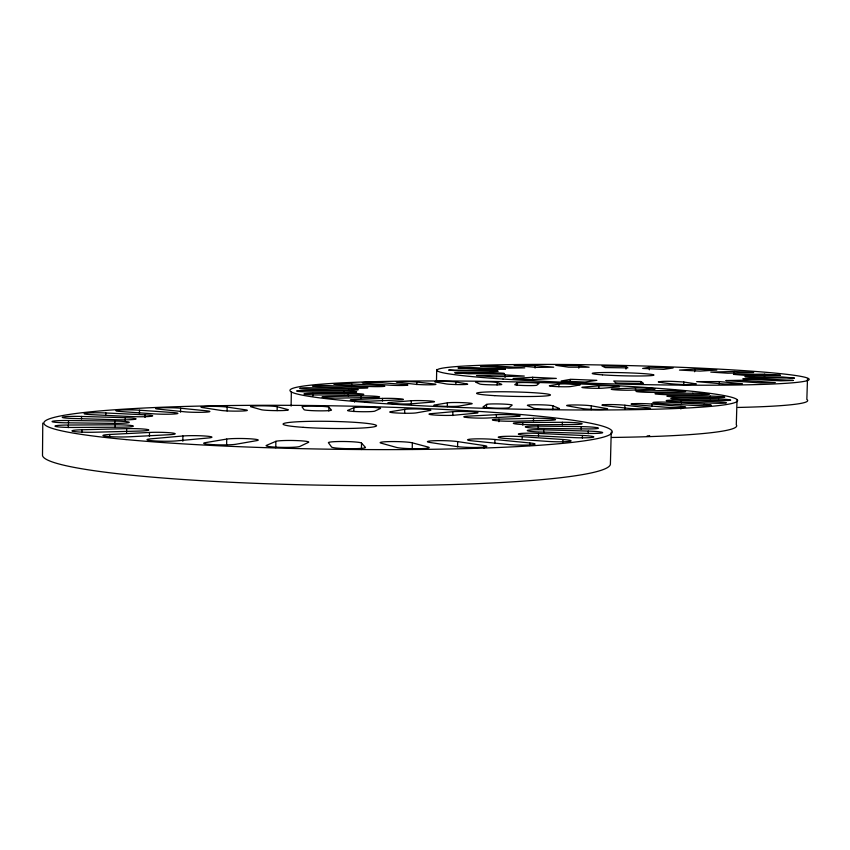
<?xml version="1.0" encoding="UTF-8"?>
<svg xmlns="http://www.w3.org/2000/svg" width="850" height="850" viewBox="0 0 850 850"><rect width="100%" height="100%" fill="white"/><g stroke="black" fill="none" stroke-linecap="round" stroke-linejoin="round"><path stroke-width="1.27" d="M42.776 423.098L42.5 455.473A283.996 25.755 0.9 0 0 328.536 485.286A283.996 25.755 0.9 0 0 610.406 463.728L611.224 432.087M68.297 427.635L68.319 425.021L115.154 424.777A15.736 1.201 0.5 0 1 133.163 425.935A15.736 1.201 0.5 0 1 120.169 427.199L73.536 427.465A15.916 1.222 0.4 0 1 55.186 426.328A15.916 1.222 0.4 0 1 68.319 425.021M68.489 423.162L68.51 420.516L114.909 421.069A15.406 1.158 0.5 0 1 129.264 422.429A15.406 1.158 0.5 0 1 112.891 423.364L66.629 422.811A15.512 1.158 0.4 0 1 52.062 421.473A15.512 1.158 0.4 0 1 68.51 420.516M81.504 419.018L81.536 416.436L125.258 417.711A15.077 1.105 0.6 0 1 135.469 419.188A15.077 1.105 0.6 0 1 116.748 419.751L73.174 418.476A15.098 1.094 0.5 0 1 62.847 417.031A15.098 1.094 0.5 0 1 81.536 416.436M81.972 432.342L82.004 429.76L126.661 428.644A16.044 1.254 0.5 0 1 147.549 429.516A16.044 1.254 0.5 0 1 138.879 431.078L94.573 432.225A16.288 1.286 0.4 0 1 73.196 431.375A16.288 1.286 0.4 0 1 82.004 429.76M105.793 415.597L105.814 412.973A14.705 1.052 0.5 0 0 85.924 413.206A14.705 1.052 0.5 0 0 91.853 414.683L130.847 416.543A14.748 1.062 0.6 0 0 150.896 416.33A14.748 1.062 0.6 0 0 145.053 414.832L105.814 412.973M109.777 437.102L109.809 434.467L149.494 432.448A16.288 1.307 0.6 0 1 172.178 432.979A16.288 1.307 0.6 0 1 168.587 434.754L129.466 436.794A16.607 1.339 0.5 0 1 106.186 436.316A16.607 1.339 0.5 0 1 109.809 434.467M114.877 423.714L114.909 421.069M115.122 427.369L115.154 424.777M125.226 420.293L125.258 417.711M126.618 432.608L126.661 428.644M139.453 414.067L139.496 410.21A14.333 0.999 0.6 0 0 119.329 410.114A14.333 0.999 0.6 0 0 120.923 411.538L153.903 413.854A14.439 1.02 0.7 0 0 174.314 413.993A14.439 1.02 0.7 0 0 172.847 412.526L139.496 410.21M145.021 417.467L145.053 414.832M149.451 436.337L149.494 432.448M180.551 412.197L180.604 408.234A14.014 0.967 0.7 0 0 160.969 407.83A14.014 0.967 0.7 0 0 158.44 409.147L184.407 411.783A14.174 0.999 0.7 0 0 204.298 412.229A14.174 0.999 0.7 0 0 207.049 410.869L180.604 408.234M182.824 441.235L182.899 435.986A16.479 1.339 0.6 0 1 206.061 436.092A16.479 1.339 0.6 0 1 208.016 438.005L176.843 440.863A16.841 1.392 0.6 0 1 153.064 440.821A16.841 1.392 0.6 0 1 150.949 438.834L182.899 435.986M226.631 445.474L226.716 439.078A16.607 1.371 0.7 0 1 248.859 438.728A16.607 1.371 0.7 0 1 256.572 440.661L236.056 444.231A16.989 1.434 0.7 0 1 213.414 444.667A16.989 1.434 0.7 0 1 205.286 442.659L226.716 439.078M227.088 410.975L227.141 407.076A13.759 0.935 0.8 0 0 208.76 406.396A13.759 0.935 0.8 0 0 202.428 407.564L220.713 410.38A13.961 0.967 0.8 0 0 239.317 411.103A13.961 0.967 0.8 0 0 245.99 409.902L227.141 407.076M275.772 447.78L275.878 441.331A16.639 1.392 0.8 0 1 295.534 440.555A16.639 1.392 0.8 0 1 308.444 442.372L299.859 446.431A17.032 1.456 0.8 0 1 279.969 447.323A17.032 1.456 0.8 0 1 266.39 445.421L275.878 441.331M277.142 410.603L277.196 406.736A13.579 0.924 0.9 0 0 260.674 405.832A13.579 0.924 0.9 0 0 250.92 406.799L261.152 409.668A13.802 0.956 0.9 0 0 277.801 410.635A13.802 0.956 0.9 0 0 288.022 409.636L277.196 406.736M291.104 406.119L291.337 392.073M312.906 395.962L312.949 393.391L348.404 393.391A12.229 0.754 1 0 1 363.386 394.188A12.229 0.754 1 0 1 354.801 394.963L319.6 394.984A12.314 0.765 1 0 1 304.396 394.188A12.314 0.765 1 0 1 312.949 393.391M328.833 411.06L328.897 407.214A13.462 0.914 1 0 0 314.755 406.119A13.462 0.914 1 0 0 302.016 406.863L304.056 409.658A13.717 0.946 1 0 0 318.166 410.826A13.717 0.946 1 0 0 331.468 410.061L328.897 407.214M344.218 393.624L344.271 390.989L308.093 390.469A12.07 0.733 1 0 0 296.586 391.043A12.07 0.733 1 0 0 309.198 391.956L345.174 392.466A12.027 0.733 1 0 0 356.734 391.914A12.027 0.733 1 0 0 344.271 390.989M348.362 395.941L348.404 393.391M351.549 386.538L351.603 383.892A11.369 0.648 1.1 0 0 335.803 383.764A11.369 0.648 1.1 0 0 338.598 384.721L366.679 386.368A11.443 0.659 1.1 0 0 382.67 386.516A11.443 0.659 1.1 0 0 379.993 385.539L351.603 383.892M353.812 411.559L353.876 407.724A13.43 0.914 1.1 0 1 369.134 407.235A13.43 0.914 1.1 0 1 380.449 408.478L374.723 411.156A13.685 0.946 1 0 1 358.849 411.644A13.685 0.946 1 0 1 347.788 410.348L353.876 407.724M354.493 402.082L354.546 399.543L382.511 398.406A12.58 0.807 1.1 0 1 400.233 398.809A12.58 0.807 1.1 0 1 399.288 399.925L371.769 401.072A12.75 0.818 1.1 0 1 353.728 400.701A12.75 0.818 1.1 0 1 354.546 399.543M361.197 398.501L361.25 395.909A12.421 0.776 1.1 0 1 378.038 396.536A12.421 0.776 1.1 0 1 373.054 397.502L340.669 398.076A12.548 0.797 1 0 1 323.584 397.471A12.548 0.797 1 0 1 328.514 396.472L361.25 395.909M361.409 449.554L361.537 443.116A16.596 1.392 0.9 0 0 344.261 441.511A16.596 1.392 0.9 0 0 328.387 442.691L331.606 447.047A16.968 1.456 0.9 0 0 349.711 448.704A16.968 1.456 0.9 0 0 365.457 447.397L361.537 443.116M382.457 401.041L382.511 398.406M404.653 413.206L404.728 409.349A13.473 0.924 1.1 0 1 421.972 409.137A13.473 0.924 1.1 0 1 430.047 410.476L416.192 412.888A13.717 0.956 1.1 0 1 398.331 413.079A13.717 0.956 1.1 0 1 390.713 411.687L404.728 409.349M411.241 404.558L411.315 400.743A12.708 0.818 1.2 0 1 428.953 400.892A12.708 0.818 1.2 0 1 432.257 402.103L411.485 403.782A12.909 0.85 1.1 0 1 393.561 403.665A12.909 0.85 1.1 0 1 390.012 402.422L411.315 400.743M412.218 449.48L412.346 442.85A16.469 1.381 1.1 0 0 391.903 441.564A16.469 1.381 1.1 0 0 380.8 443.062L396.397 447.408A16.809 1.434 1.1 0 0 417.701 448.726A16.809 1.434 1.1 0 0 428.294 447.1L412.346 442.85M416.808 384.614L416.861 382.043A11.029 0.616 1.2 0 0 401.752 381.533A11.029 0.616 1.2 0 0 397.97 382.309L415.14 384.253A11.167 0.637 1.2 0 0 430.408 384.795A11.167 0.637 1.2 0 0 434.456 384.009L416.861 382.043M436.475 381.119L436.709 369.474M447.323 406.683L447.397 402.836A12.803 0.839 1.2 0 1 463.824 402.698A12.803 0.839 1.2 0 1 471.41 403.931L459.159 406.066A13.016 0.861 1.2 0 1 442.563 406.257A13.016 0.861 1.2 0 1 434.584 404.993L447.397 402.836M452.806 415.586L452.88 411.697A13.6 0.946 1.2 0 1 471.548 411.783A13.6 0.946 1.2 0 1 476.032 413.174L454.346 415.204A13.823 0.967 1.2 0 1 435.147 415.076A13.823 0.967 1.2 0 1 431.332 413.652L452.88 411.697M455.855 384.519L455.908 381.969A10.922 0.606 1.2 0 0 442.011 381.31A10.922 0.606 1.2 0 0 435.274 381.937L446.112 383.902A11.082 0.627 1.2 0 0 460.094 384.604A11.082 0.627 1.2 0 0 467.16 383.956L455.908 381.969M457.576 446.845L457.683 441.607A16.277 1.349 1.2 0 0 435.434 440.693A16.277 1.349 1.2 0 0 429.696 442.425L456.333 446.494A16.575 1.403 1.2 0 0 479.294 447.408A16.575 1.403 1.2 0 0 484.192 445.57L484.128 448.141M486.508 408.276L486.593 404.419A12.846 0.839 1.3 0 1 500.788 403.994A12.846 0.839 1.3 0 1 512.114 405.174L509.076 407.649A13.069 0.871 1.3 0 1 494.891 408.127A13.069 0.871 1.3 0 1 483.044 406.916L486.593 404.419M494.828 443.371L494.913 439.503A16.023 1.307 1.3 0 0 472.313 439.004A16.023 1.307 1.3 0 0 472.09 440.842L507.609 444.422A16.267 1.349 1.3 0 0 530.655 444.901A16.267 1.349 1.3 0 0 529.816 442.967L494.913 439.503M496.368 417.318L496.421 414.694A13.791 0.967 1.3 0 1 515.876 415.098A13.791 0.967 1.3 0 1 516.46 416.479L487.517 418.009A13.982 0.999 1.2 0 1 467.702 417.573A13.982 0.999 1.2 0 1 467.946 416.171L496.421 414.694M497.08 384.986L497.133 382.447A10.869 0.606 1.3 0 0 484.957 381.661A10.869 0.606 1.3 0 0 475.586 382.128L479.793 384.03A11.029 0.616 1.3 0 0 491.948 384.848A11.029 0.616 1.3 0 0 501.723 384.381L497.133 382.447M498.908 421.738L498.971 419.156L533.534 418.264A14.046 1.009 1.4 0 1 553.031 418.986A14.046 1.009 1.4 0 1 549.504 420.304L514.154 421.239A14.195 1.031 1.3 0 1 494.519 420.474A14.195 1.031 1.3 0 1 498.971 419.156M505.059 377.4L505.123 374.882L524.301 376.072L493.499 376.773L476.51 375.572L505.123 374.882M517.267 385.411L517.321 382.872A10.859 0.606 1.3 0 1 528.955 382.585A10.859 0.606 1.3 0 1 538.974 383.456L536.754 385.252A11.029 0.616 1.3 0 1 524.673 385.528A11.029 0.616 1.3 0 1 514.824 384.614L517.321 382.872M522.134 439.333L522.197 436.698A15.736 1.264 1.3 0 0 500.597 436.624A15.736 1.264 1.3 0 0 505.633 438.473L547.379 441.384A15.906 1.286 1.4 0 0 569.086 441.416A15.906 1.286 1.4 0 0 562.934 439.514L522.197 436.698M522.803 425.149L522.867 422.514L562.371 422.291A14.365 1.052 1.4 0 1 581.102 423.321A14.365 1.052 1.4 0 1 573.346 424.501L532.769 424.756A14.461 1.062 1.3 0 1 514.207 423.683A14.461 1.062 1.3 0 1 522.867 422.514M529.763 445.581L529.816 442.967M532.631 379.833L532.695 377.283L556.336 378.399L532.536 379.652L513.06 378.473L532.695 377.283M533.471 420.824L533.534 418.264M535.086 368.082L535.139 365.479L514.197 365.457L536.477 367.402L553.679 367.2L535.139 365.479M538.146 428.687L538.199 426.116L581.156 426.626A14.726 1.105 1.5 0 1 598.209 427.954A14.726 1.105 1.5 0 1 586.287 428.931L542.045 428.411A14.758 1.105 1.4 0 1 525.481 427.061A14.758 1.105 1.4 0 1 538.199 426.116M538.486 435.976L538.539 433.404L582.452 435.466A15.512 1.222 1.4 0 1 593.173 437.251A15.512 1.222 1.4 0 1 573.984 437.612L528.817 435.466A15.417 1.211 1.4 0 1 519.095 433.712A15.417 1.211 1.4 0 1 538.539 433.404M543.671 432.438L543.734 429.813L588.274 431.088A15.119 1.158 1.5 0 1 602.661 432.671A15.119 1.158 1.5 0 1 586.84 433.373L540.94 432.044A15.087 1.158 1.4 0 1 527.329 430.461A15.087 1.158 1.4 0 1 543.734 429.813M552.829 409.679L552.925 405.822A12.835 0.839 1.4 0 0 538.539 404.77A12.835 0.839 1.4 0 0 527.467 405.439L533.492 408.138A13.069 0.871 1.4 0 0 548.463 409.222A13.069 0.871 1.4 0 0 559.289 408.478L552.925 405.822M558.854 386.665L558.918 384.126A10.901 0.606 1.4 0 1 572.39 384.03A10.901 0.606 1.4 0 1 579.87 384.965L570.86 386.538A11.061 0.627 1.4 0 1 556.952 386.612A11.061 0.627 1.4 0 1 549.791 385.656L558.918 384.126M562.307 424.904L562.371 422.291M562.87 442.074L562.934 439.514M570.18 382.001L570.244 379.408L571.529 379.312L596.87 380.332L584.981 382.064L561.159 380.981L570.244 379.408M578.818 368.199L578.882 365.617L555.804 365.341L568.661 367.179L589.103 367.211L578.882 365.617M581.092 429.186L581.156 426.626M582.378 438.058L582.452 435.466M588.211 433.712L588.274 431.088M591.186 409.668L591.281 405.843A12.782 0.829 1.4 0 0 574.749 404.961A12.782 0.829 1.4 0 0 567.481 405.854L582.643 408.595A12.994 0.861 1.5 0 0 599.728 409.477A12.994 0.861 1.5 0 0 606.528 408.521L591.281 405.843M598.825 388.418L598.889 385.847A10.997 0.616 1.4 0 1 613.732 385.974A10.997 0.616 1.4 0 1 618.322 386.92L602.746 388.195A11.135 0.627 1.4 0 1 587.531 388.057A11.135 0.627 1.4 0 1 583.408 387.09L598.889 385.847M624.803 409.02L624.899 405.227A12.686 0.818 1.5 0 0 607.272 404.579A12.686 0.818 1.5 0 0 604.159 405.631L627.353 408.255A12.877 0.839 1.5 0 0 645.426 408.892A12.877 0.839 1.5 0 0 647.87 407.777L624.899 405.227M625.972 369.102L625.483 366.392L601.991 365.989L605.253 367.582L627.884 367.88L626.036 366.52M635.503 390.586L635.566 387.993A11.135 0.627 1.5 0 1 651.227 388.322A11.135 0.627 1.5 0 1 652.673 389.247L630.966 390.171A11.252 0.637 1.5 0 1 615.049 389.821A11.252 0.637 1.5 0 1 614.199 388.886L635.566 387.993M641.208 384.253L640.719 381.491L613.774 381.013L615.623 382.776L617.78 383.116L643.503 383.392L641.282 381.65M649.315 369.824L649.379 367.243L650.346 367.158L673.072 367.997L663.776 369.357L642.653 368.443L649.379 367.243M651.833 406.661L651.907 404.037A12.548 0.797 1.5 0 0 634.249 403.644A12.548 0.797 1.5 0 0 635.364 404.802L664.934 407.161A12.708 0.818 1.6 0 0 682.837 407.533A12.708 0.818 1.6 0 0 680.946 406.332L651.907 404.037M680.871 408.988L680.946 406.332M681.36 402.879L681.424 400.329L716.72 401.795A12.261 0.754 1.6 0 1 726.102 402.964A12.261 0.754 1.6 0 1 711.503 403.123L675.272 401.614A12.176 0.744 1.6 0 1 666.591 400.467A12.176 0.744 1.6 0 1 681.424 400.329M683.751 384.625L683.825 382.033C675.963 381.491 664.222 380.715 658.282 381.894C669.534 384.2 687.034 385.422 696.246 383.902L683.825 382.033M694.62 371.726L694.694 369.123L716.805 370.058L700.028 371.099L679.479 370.079L694.694 369.123M710.175 398.703L710.249 396.121L676.345 395.654A11.773 0.701 1.6 0 0 667.048 396.217A11.773 0.701 1.6 0 0 680.871 397.141L715.689 397.63A11.762 0.691 1.6 0 0 724.391 397.035A11.762 0.691 1.6 0 0 710.249 396.121M719.206 384.147L719.281 381.586L696.681 381.629L724.721 384.072L742.411 383.711L719.281 381.586M734.198 374.138L734.283 371.503L753.695 372.555L727.94 373.203L710.781 372.109L734.283 371.503M737.035 399.744L736.291 424.819A223.773 16.15 1.3 0 1 611.501 437.463M764.501 376.72L764.586 374.202L780.47 375.296L746.544 375.456L733.465 374.372L764.586 374.202M807.5 378.664L806.841 399.521A186.001 11.114 1.5 0 1 737.959 407.447M457.683 441.607L484.192 445.57M649.676 435.54A12.867 0.999 1.6 0 1 647.116 435.944M504.167 373.458L468.998 373.777L454.739 372.789L490.046 372.47L504.167 373.458M726.081 380.545L760.197 382.893L775.317 382.574L741.402 380.269L726.081 380.545M505.314 369.155L493.701 369.665L457.959 367.965L469.466 367.455L505.314 369.155M793.241 380.439L780.768 380.832L742.836 378.888L755.65 378.526L793.241 380.439M480.888 366.212L508.959 368.188L524.779 367.859L496.166 366.021L480.888 366.212M497.919 371.184L458.277 370.94L448.651 370.069L488.368 370.313L497.919 371.184M794.272 378.069L756.277 377.729L744.887 376.646L782.393 376.996L794.272 378.069M667.378 390.49L640.794 390.968A11.401 0.659 1.5 0 0 638.244 391.818A11.401 0.659 1.5 0 0 654.192 392.381L681.328 391.882A11.316 0.648 1.5 0 0 683.23 391.021A11.316 0.648 1.5 0 0 667.378 390.49M692.75 393.231L661.906 393.252A11.581 0.68 1.5 0 0 655.924 393.986A11.581 0.68 1.5 0 0 671.181 394.74L702.801 394.719A11.528 0.669 1.6 0 0 708.124 393.964A11.528 0.669 1.6 0 0 692.75 393.231M348.627 388.822L313.544 387.844A11.826 0.701 1 0 0 299.837 388.174A11.826 0.701 1 0 0 309.4 389.162L344.261 390.129A11.826 0.701 1 0 0 358.062 389.821A11.826 0.701 1 0 0 348.627 388.822M718.569 399.022L683.102 398.044A11.974 0.723 1.6 0 0 670.788 398.416A11.974 0.723 1.6 0 0 682.401 399.479L718.845 400.478A12.006 0.723 1.6 0 0 730.713 400.084A12.006 0.723 1.6 0 0 718.569 399.022M360.846 386.984L328.451 385.624A11.581 0.68 1 0 0 313.331 385.719A11.581 0.68 1 0 0 319.547 386.718L351.688 388.067A11.624 0.68 1.1 0 0 366.966 387.993A11.624 0.68 1.1 0 0 360.846 386.984M704.161 404.281L670.979 402.369A12.367 0.776 1.6 0 0 654.298 402.241A12.367 0.776 1.6 0 0 659.43 403.431L693.388 405.408A12.495 0.786 1.6 0 0 710.069 405.503A12.495 0.786 1.6 0 0 704.161 404.281M404.951 384.54L381.576 382.691A11.178 0.637 1.1 0 0 365.808 382.362A11.178 0.637 1.1 0 0 365.224 383.244L388.227 385.082A11.284 0.648 1.1 0 0 404.196 385.443A11.284 0.648 1.1 0 0 404.951 384.54M126.066 439.578A284.272 21.718 0.9 0 0 601.556 437.633A284.272 21.718 0.9 0 0 253.364 405.333A284.272 21.718 0.9 0 0 126.066 439.578M303.131 427.337A46.718 3.538 1 0 0 376.433 425.956A46.718 3.538 1 0 0 310.101 421.345A46.718 3.538 1 0 0 303.131 427.337M364.65 402.252A223.943 13.611 1.3 0 0 732.806 403.24A223.943 13.611 1.3 0 0 443.243 380.959A223.943 13.611 1.3 0 0 364.65 402.252M494.838 395.643A36.922 2.231 1.3 0 0 550.439 395.006A36.922 2.231 1.3 0 0 495.316 391.786A36.922 2.231 1.3 0 0 494.838 395.643M503.041 379.036A186.118 9.361 1.4 0 0 805.566 381.087A186.118 9.361 1.4 0 0 558.131 364.448A186.118 9.361 1.4 0 0 503.041 379.036M602.427 374.85A30.77 1.541 1.5 0 0 653.299 375.339A30.77 1.541 1.5 0 0 614.199 372.534A30.77 1.541 1.5 0 0 602.427 374.85"/></g></svg>
